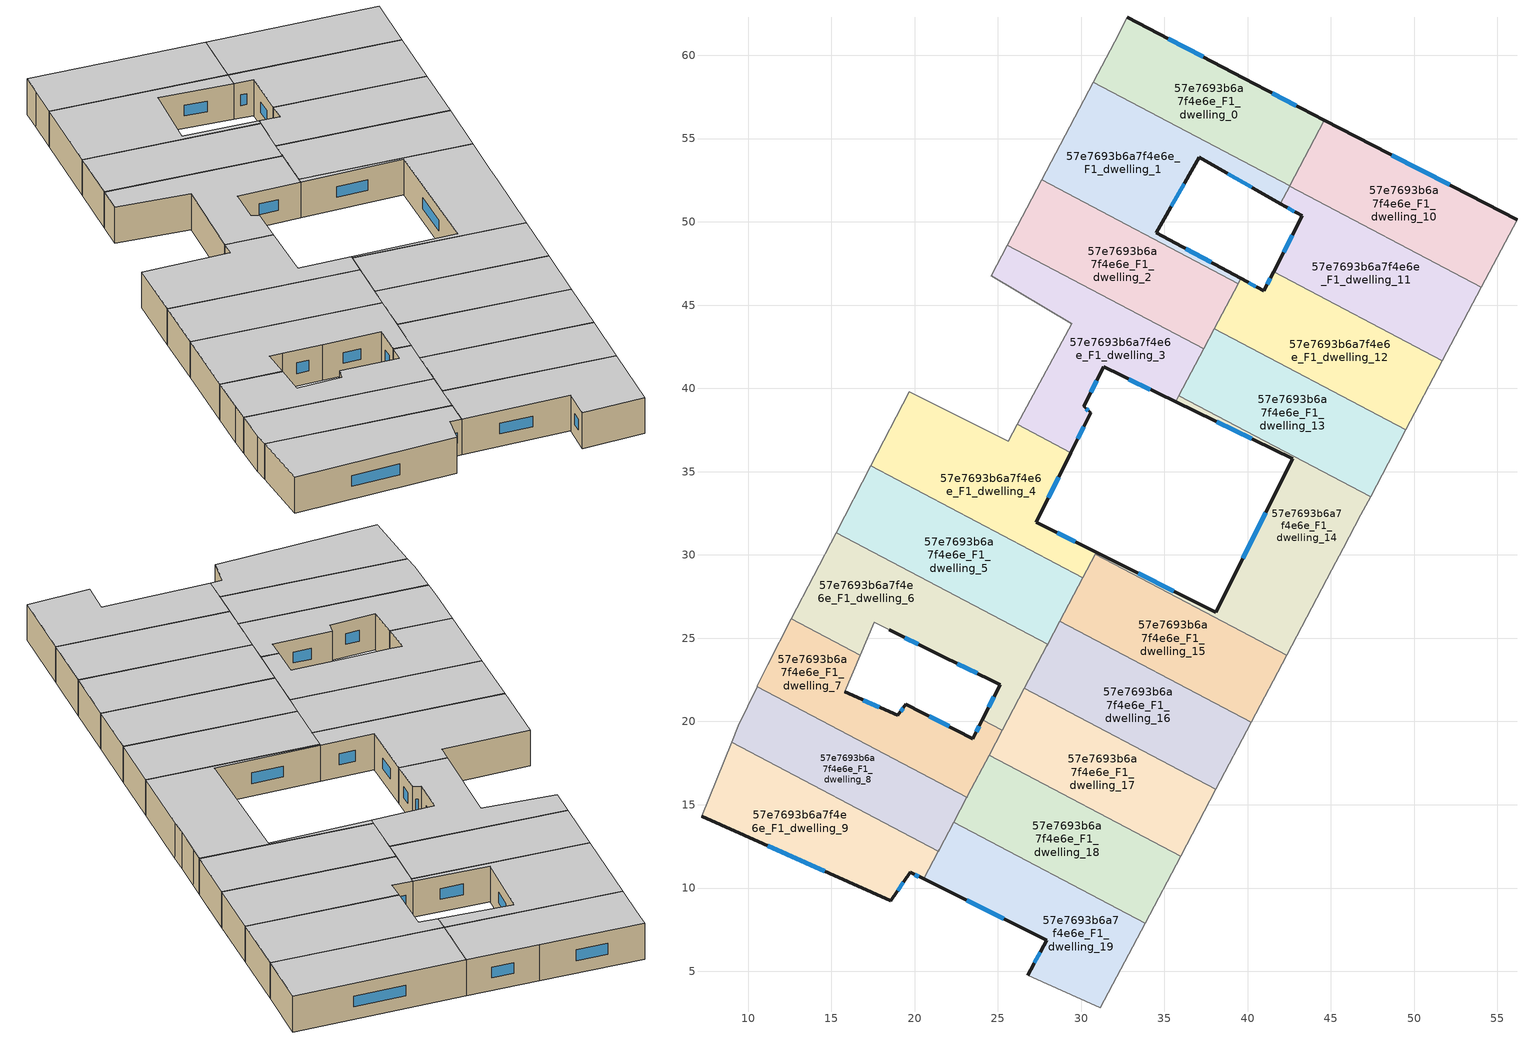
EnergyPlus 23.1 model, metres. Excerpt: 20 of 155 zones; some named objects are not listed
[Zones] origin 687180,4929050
57e7693b6a7f4e6e_F1_dwelling_0
 floor to 57e7693b6a7f4e6e_F0_dwelling_0 (EU_floor_Construction): 39.78,58.61 44.61,56.11 42.53,52.16 30.73,58.38 32.02,60.81 32.78,62.29 z3
 wall outside (EU_wall_Construction): 44.61,56.11 39.78,58.61 32.78,62.29 z3:6
 wall to 57e7693b6a7f4e6e_F1_dwelling_1 (EU_wall_Construction): 30.73,58.38 42.53,52.16 z3:6
 wall adiabatic (EU_wall_Construction): 32.78,62.29 32.02,60.81 30.73,58.38 z3:6
 wall to 57e7693b6a7f4e6e_F1_dwelling_10 (EU_wall_Construction): 42.53,52.16 44.61,56.11 z3:6
 window (EU_Window_Construction): 42.92,56.99 41.47,57.73 / 37.32,59.9 35.23,61 z4.05:4.95
 ceiling to 57e7693b6a7f4e6e_F2_dwelling_0 (EU_floor_Construction): 42.53,52.16 44.61,56.11 39.78,58.61 32.78,62.29 32.02,60.81 30.73,58.38 z6
57e7693b6a7f4e6e_F1_dwelling_1
 floor to 57e7693b6a7f4e6e_F0_dwelling_1 (EU_floor_Construction): 42.53,52.16 41.97,51.1 37.08,53.87 34.52,49.34 39.59,46.6 39.43,46.29 27.64,52.53 30.73,58.38 z3
 wall outside (EU_wall_Construction): 39.59,46.6 34.52,49.34 37.08,53.87 41.97,51.1 z3:6
 wall to 57e7693b6a7f4e6e_F1_dwelling_2 (EU_wall_Construction): 27.64,52.53 39.43,46.29 z3:6
 wall adiabatic (EU_wall_Construction): 30.73,58.38 27.64,52.53 z3:6
 wall to 57e7693b6a7f4e6e_F1_dwelling_12 (EU_wall_Construction): 39.43,46.29 39.59,46.6 z3:6
 wall to 57e7693b6a7f4e6e_F1_dwelling_11 (EU_wall_Construction): 41.97,51.1 42.52,52.14 z3:6
 wall to 57e7693b6a7f4e6e_F1_dwelling_10 (EU_wall_Construction): 42.52,52.14 42.53,52.16 z3:6
 window (EU_Window_Construction): 38.8,52.9 40.26,52.07 / 35.42,50.93 36.18,52.28 / 37.81,47.56 36.3,48.38 z4.05:4.95
 ceiling to 57e7693b6a7f4e6e_F2_dwelling_1 (EU_floor_Construction): 39.59,46.6 34.52,49.34 37.08,53.87 41.97,51.1 42.53,52.16 30.73,58.38 27.64,52.53 39.43,46.29 z6
57e7693b6a7f4e6e_F1_dwelling_10
 floor to 57e7693b6a7f4e6e_F0_dwelling_10 (EU_floor_Construction): 56.18,50.13 54.03,46.07 42.52,52.14 44.61,56.11 z3
 wall outside (EU_wall_Construction): 56.18,50.13 44.61,56.11 z3:6
 wall adiabatic (EU_wall_Construction): 54.03,46.07 56.18,50.13 z3:6
 wall to 57e7693b6a7f4e6e_F1_dwelling_11 (EU_wall_Construction): 42.52,52.14 54.03,46.07 z3:6
 window (EU_Window_Construction): 52.12,52.23 48.67,54.01 z4.05:4.95
 ceiling to 57e7693b6a7f4e6e_F2_dwelling_10 (EU_floor_Construction): 54.03,46.07 56.18,50.13 44.61,56.11 42.52,52.14 z6
57e7693b6a7f4e6e_F1_dwelling_11
 floor to 57e7693b6a7f4e6e_F0_dwelling_11 (EU_floor_Construction): 54.03,46.07 51.7,41.66 41.56,47.01 43.27,50.36 41.97,51.1 42.52,52.14 z3
 wall outside (EU_wall_Construction): 41.97,51.1 43.27,50.36 41.56,47.01 z3:6
 wall adiabatic (EU_wall_Construction): 51.7,41.66 54.03,46.07 z3:6
 wall to 57e7693b6a7f4e6e_F1_dwelling_12 (EU_wall_Construction): 41.56,47.01 51.7,41.66 z3:6
 window (EU_Window_Construction): 42.67,49.19 42.16,48.19 / 42.42,50.84 42.81,50.62 z4.05:4.95
 ceiling to 57e7693b6a7f4e6e_F2_dwelling_11 (EU_floor_Construction): 51.7,41.66 54.03,46.07 42.52,52.14 41.97,51.1 43.27,50.36 41.56,47.01 z6
57e7693b6a7f4e6e_F1_dwelling_12
 floor to 57e7693b6a7f4e6e_F0_dwelling_12 (EU_floor_Construction): 51.7,41.66 49.5,37.51 38,43.58 39.59,46.6 40.97,45.85 41.56,47.01 z3
 wall outside (EU_wall_Construction): 41.56,47.01 40.97,45.85 39.59,46.6 z3:6
 wall adiabatic (EU_wall_Construction): 49.5,37.51 51.7,41.66 z3:6
 wall to 57e7693b6a7f4e6e_F1_dwelling_13 (EU_wall_Construction): 38,43.58 49.5,37.51 z3:6
 wall to 57e7693b6a7f4e6e_F1_dwelling_2 (EU_wall_Construction): 39.43,46.29 38,43.58 z3:6
 window (EU_Window_Construction): 40.49,46.11 40.08,46.34 / 41.36,46.61 41.18,46.26 z4.05:4.95
 ceiling to 57e7693b6a7f4e6e_F2_dwelling_12 (EU_floor_Construction): 49.5,37.51 51.7,41.66 41.56,47.01 40.97,45.85 39.59,46.6 38,43.58 z6
57e7693b6a7f4e6e_F1_dwelling_13
 floor to 57e7693b6a7f4e6e_F0_dwelling_13 (EU_floor_Construction): 49.5,37.51 47.38,33.49 35.88,39.57 38,43.58 z3
 wall to 57e7693b6a7f4e6e_F1_dwelling_14 (EU_wall_Construction): 35.88,39.57 47.38,33.49 z3:6
 wall adiabatic (EU_wall_Construction): 47.38,33.49 49.5,37.51 z3:6
 wall to 57e7693b6a7f4e6e_F1_dwelling_3 (EU_wall_Construction): 37.36,42.38 35.88,39.57 z3:6
 wall to 57e7693b6a7f4e6e_F1_dwelling_2 (EU_wall_Construction): 38,43.58 37.36,42.38 z3:6
 ceiling to 57e7693b6a7f4e6e_F2_dwelling_13 (EU_floor_Construction): 47.38,33.49 49.5,37.51 38,43.58 35.88,39.57 z6
57e7693b6a7f4e6e_F1_dwelling_14
 floor to 57e7693b6a7f4e6e_F0_dwelling_14 (EU_floor_Construction): 42.69,35.77 35.68,39.19 35.88,39.57 47.38,33.49 46.81,32.4 45.76,30.4 45.06,29.11 42.34,23.97 30.85,30.04 30.91,30.17 38.07,26.57 z3
 wall outside (EU_wall_Construction): 35.68,39.19 42.69,35.77 38.07,26.57 30.91,30.17 z3:6
 wall adiabatic (EU_wall_Construction): 42.34,23.97 45.06,29.11 45.76,30.4 46.81,32.4 47.38,33.49 z3:6
 wall to 57e7693b6a7f4e6e_F1_dwelling_15 (EU_wall_Construction): 30.85,30.04 42.34,23.97 z3:6
 wall to 57e7693b6a7f4e6e_F1_dwelling_4 (EU_wall_Construction): 30.91,30.17 30.85,30.04 z3:6
 wall to 57e7693b6a7f4e6e_F1_dwelling_3 (EU_wall_Construction): 35.88,39.57 35.68,39.19 z3:6
 window (EU_Window_Construction): 41.08,32.55 39.69,29.8 / 38.14,37.99 40.24,36.97 / 35.56,27.83 33.42,28.91 z4.05:4.95
 ceiling to 57e7693b6a7f4e6e_F2_dwelling_14 (EU_floor_Construction): 42.34,23.97 45.06,29.11 45.76,30.4 46.81,32.4 47.38,33.49 35.88,39.57 35.68,39.19 42.69,35.77 38.07,26.57 30.91,30.17 30.85,30.04 z6
57e7693b6a7f4e6e_F1_dwelling_15
 floor to 57e7693b6a7f4e6e_F0_dwelling_15 (EU_floor_Construction): 42.34,23.97 40.22,19.95 28.72,26.02 30.85,30.04 z3
 wall to 57e7693b6a7f4e6e_F1_dwelling_16 (EU_wall_Construction): 28.72,26.02 40.22,19.95 z3:6
 wall adiabatic (EU_wall_Construction): 40.22,19.95 42.34,23.97 z3:6
 wall to 57e7693b6a7f4e6e_F1_dwelling_5 (EU_wall_Construction): 30.1,28.62 28.72,26.02 z3:6
 wall to 57e7693b6a7f4e6e_F1_dwelling_4 (EU_wall_Construction): 30.85,30.04 30.1,28.62 z3:6
 ceiling to 57e7693b6a7f4e6e_F2_dwelling_15 (EU_floor_Construction): 40.22,19.95 42.34,23.97 30.85,30.04 28.72,26.02 z6
57e7693b6a7f4e6e_F1_dwelling_16
 floor to 57e7693b6a7f4e6e_F0_dwelling_16 (EU_floor_Construction): 40.22,19.95 38.09,15.93 26.6,22 28.72,26.02 z3
 wall to 57e7693b6a7f4e6e_F1_dwelling_17 (EU_wall_Construction): 26.6,22 38.09,15.93 z3:6
 wall adiabatic (EU_wall_Construction): 38.09,15.93 40.22,19.95 z3:6
 wall to 57e7693b6a7f4e6e_F1_dwelling_6 (EU_wall_Construction): 27.99,24.63 27.94,24.55 26.6,22 z3:6
 wall to 57e7693b6a7f4e6e_F1_dwelling_5 (EU_wall_Construction): 28.72,26.02 27.99,24.63 z3:6
 ceiling to 57e7693b6a7f4e6e_F2_dwelling_16 (EU_floor_Construction): 38.09,15.93 40.22,19.95 28.72,26.02 26.6,22 z6
57e7693b6a7f4e6e_F1_dwelling_17
 floor to 57e7693b6a7f4e6e_F0_dwelling_17 (EU_floor_Construction): 38.09,15.93 35.97,11.91 24.48,17.98 26.6,22 z3
 wall to 57e7693b6a7f4e6e_F1_dwelling_18 (EU_wall_Construction): 24.48,17.98 35.97,11.91 z3:6
 wall adiabatic (EU_wall_Construction): 35.97,11.91 38.09,15.93 z3:6
 wall to 57e7693b6a7f4e6e_F1_dwelling_7 (EU_wall_Construction): 25.26,19.47 24.48,17.98 z3:6
 wall to 57e7693b6a7f4e6e_F1_dwelling_6 (EU_wall_Construction): 26.6,22 25.26,19.47 z3:6
 ceiling to 57e7693b6a7f4e6e_F2_dwelling_17 (EU_floor_Construction): 35.97,11.91 38.09,15.93 26.6,22 24.48,17.98 z6
57e7693b6a7f4e6e_F1_dwelling_18
 floor to 57e7693b6a7f4e6e_F0_dwelling_18 (EU_floor_Construction): 35.97,11.91 33.84,7.89 22.35,13.96 24.48,17.98 z3
 wall to 57e7693b6a7f4e6e_F1_dwelling_19 (EU_wall_Construction): 22.35,13.96 33.84,7.89 z3:6
 wall adiabatic (EU_wall_Construction): 33.84,7.89 35.97,11.91 z3:6
 wall to 57e7693b6a7f4e6e_F1_dwelling_8 (EU_wall_Construction): 23.14,15.44 22.35,13.96 z3:6
 wall to 57e7693b6a7f4e6e_F1_dwelling_7 (EU_wall_Construction): 24.48,17.98 23.21,15.57 23.16,15.49 23.14,15.44 z3:6
 ceiling to 57e7693b6a7f4e6e_F2_dwelling_18 (EU_floor_Construction): 33.84,7.89 35.97,11.91 24.48,17.98 22.35,13.96 z6
57e7693b6a7f4e6e_F1_dwelling_19
 floor to 57e7693b6a7f4e6e_F0_dwelling_19 (EU_floor_Construction): 33.84,7.89 31.16,2.8 26.79,4.76 27.94,6.87 20.55,10.54 22.35,13.96 z3
 wall outside (EU_wall_Construction): 20.55,10.54 27.94,6.87 26.79,4.76 z3:6
 wall adiabatic (EU_wall_Construction): 26.79,4.76 31.16,2.8 33.84,7.89 z3:6
 wall to 57e7693b6a7f4e6e_F1_dwelling_9 (EU_wall_Construction): 21.42,12.2 20.55,10.54 z3:6
 wall to 57e7693b6a7f4e6e_F1_dwelling_8 (EU_wall_Construction): 22.35,13.96 21.47,12.29 21.42,12.2 z3:6
 window (EU_Window_Construction): 27.54,6.13 27.19,5.5 / 23.14,9.26 25.35,8.16 z4.05:4.95
 ceiling to 57e7693b6a7f4e6e_F2_dwelling_19 (EU_floor_Construction): 31.16,2.8 33.84,7.89 22.35,13.96 20.55,10.54 27.94,6.87 26.79,4.76 z6
57e7693b6a7f4e6e_F1_dwelling_2
 floor to 57e7693b6a7f4e6e_F0_dwelling_2 (EU_floor_Construction): 39.43,46.29 37.36,42.38 25.57,48.61 27.64,52.53 z3
 wall to 57e7693b6a7f4e6e_F1_dwelling_3 (EU_wall_Construction): 25.57,48.61 37.36,42.38 z3:6
 wall adiabatic (EU_wall_Construction): 27.64,52.53 25.57,48.61 z3:6
 ceiling to 57e7693b6a7f4e6e_F2_dwelling_2 (EU_floor_Construction): 37.36,42.38 39.43,46.29 27.64,52.53 25.57,48.61 z6
57e7693b6a7f4e6e_F1_dwelling_3
 floor to 57e7693b6a7f4e6e_F0_dwelling_3 (EU_floor_Construction): 37.36,42.38 35.68,39.19 31.35,41.3 30.15,38.93 30.57,38.52 29.38,36.14 26.16,37.84 29.44,43.89 24.6,46.77 25.57,48.61 z3
 wall outside (EU_wall_Construction): 29.38,36.14 30.57,38.52 30.15,38.93 31.35,41.3 35.68,39.19 z3:6
 wall to 57e7693b6a7f4e6e_F1_dwelling_4 (EU_wall_Construction): 26.16,37.84 29.38,36.14 z3:6
 wall adiabatic (EU_wall_Construction): 25.57,48.61 24.6,46.77 29.44,43.89 26.16,37.84 z3:6
 window (EU_Window_Construction): 32.87,40.56 34.16,39.93 / 30.57,39.76 30.93,40.47 / 30.42,38.67 30.3,38.79 / 29.8,36.97 30.16,37.69 z4.05:4.95
 ceiling to 57e7693b6a7f4e6e_F2_dwelling_3 (EU_floor_Construction): 35.68,39.19 37.36,42.38 25.57,48.61 24.6,46.77 29.44,43.89 26.16,37.84 29.38,36.14 30.57,38.52 30.15,38.93 31.35,41.3 z6
57e7693b6a7f4e6e_F1_dwelling_4
 floor to 57e7693b6a7f4e6e_F0_dwelling_4 (EU_floor_Construction): 29.38,36.14 27.31,31.97 30.91,30.17 30.1,28.62 17.36,35.35 19.67,39.8 25.61,36.82 26.16,37.84 z3
 wall outside (EU_wall_Construction): 30.91,30.17 27.31,31.97 29.38,36.14 z3:6
 wall adiabatic (EU_wall_Construction): 26.16,37.84 25.61,36.82 19.67,39.8 17.36,35.35 z3:6
 wall to 57e7693b6a7f4e6e_F1_dwelling_5 (EU_wall_Construction): 17.36,35.35 30.1,28.62 z3:6
 window (EU_Window_Construction): 28.03,33.43 28.66,34.68 / 29.65,30.8 28.57,31.34 z4.05:4.95
 ceiling to 57e7693b6a7f4e6e_F2_dwelling_4 (EU_floor_Construction): 30.1,28.62 30.91,30.17 27.31,31.97 29.38,36.14 26.16,37.84 25.61,36.82 19.67,39.8 17.36,35.35 z6
57e7693b6a7f4e6e_F1_dwelling_5
 floor to 57e7693b6a7f4e6e_F0_dwelling_5 (EU_floor_Construction): 30.1,28.62 27.99,24.63 15.29,31.34 17.36,35.35 z3
 wall to 57e7693b6a7f4e6e_F1_dwelling_6 (EU_wall_Construction): 15.29,31.34 27.99,24.63 z3:6
 wall adiabatic (EU_wall_Construction): 17.36,35.35 15.29,31.34 z3:6
 ceiling to 57e7693b6a7f4e6e_F2_dwelling_5 (EU_floor_Construction): 27.99,24.63 30.1,28.62 17.36,35.35 15.29,31.34 z6
57e7693b6a7f4e6e_F1_dwelling_6
 floor to 57e7693b6a7f4e6e_F0_dwelling_6 (EU_floor_Construction): 27.99,24.63 27.94,24.55 25.26,19.47 24.07,20.1 25.15,22.21 21.18,24.16 18.46,25.5 17.58,25.96 16.74,23.97 12.6,26.16 15.29,31.34 z3
 wall outside (EU_wall_Construction): 18.46,25.5 21.18,24.16 25.15,22.21 24.07,20.1 z3:6
 wall adiabatic (EU_wall_Construction): 16.74,23.97 17.58,25.96 18.46,25.5 / 15.29,31.34 12.6,26.16 z3:6
 wall to 57e7693b6a7f4e6e_F1_dwelling_7 (EU_wall_Construction): 12.6,26.16 16.74,23.97 / 24.07,20.1 25.26,19.47 z3:6
 window (EU_Window_Construction): 19.42,25.03 20.22,24.63 / 24.77,21.47 24.45,20.84 / 22.57,23.48 23.75,22.9 z4.05:4.95
 ceiling to 57e7693b6a7f4e6e_F2_dwelling_6 (EU_floor_Construction): 25.26,19.47 27.94,24.55 27.99,24.63 15.29,31.34 12.6,26.16 16.74,23.97 17.58,25.96 18.46,25.5 21.18,24.16 25.15,22.21 24.07,20.1 z6
57e7693b6a7f4e6e_F1_dwelling_7
 floor to 57e7693b6a7f4e6e_F0_dwelling_7 (EU_floor_Construction): 24.07,20.1 25.26,19.47 23.21,15.57 23.16,15.49 23.14,15.44 10.55,22.09 10.57,22.14 11.18,23.4 12.6,26.16 16.74,23.97 15.81,21.78 18.99,20.36 19.48,21.04 23.51,18.97 z3
 wall outside (EU_wall_Construction): 24.07,20.1 23.51,18.97 19.48,21.04 18.99,20.36 15.81,21.78 z3:6
 wall adiabatic (EU_wall_Construction): 12.6,26.16 11.18,23.4 10.57,22.14 10.55,22.09 / 15.81,21.78 16.74,23.97 z3:6
 wall to 57e7693b6a7f4e6e_F1_dwelling_8 (EU_wall_Construction): 10.55,22.09 23.14,15.44 z3:6
 window (EU_Window_Construction): 17.88,20.86 16.92,21.29 / 19.31,20.81 19.17,20.6 / 22.1,19.7 20.89,20.32 / 23.87,19.7 23.7,19.37 z4.05:4.95
 ceiling to 57e7693b6a7f4e6e_F2_dwelling_7 (EU_floor_Construction): 23.21,15.57 25.26,19.47 24.07,20.1 23.51,18.97 19.48,21.04 18.99,20.36 15.81,21.78 16.74,23.97 12.6,26.16 11.18,23.4 10.57,22.14 10.55,22.09 23.14,15.44 23.16,15.49 z6
57e7693b6a7f4e6e_F1_dwelling_8
 floor to 57e7693b6a7f4e6e_F0_dwelling_8 (EU_floor_Construction): 23.14,15.44 21.47,12.29 21.42,12.2 9.02,18.75 9.42,19.73 10.55,22.09 z3
 wall adiabatic (EU_wall_Construction): 10.55,22.09 9.42,19.73 9.02,18.75 z3:6
 wall to 57e7693b6a7f4e6e_F1_dwelling_9 (EU_wall_Construction): 9.02,18.75 21.42,12.2 z3:6
 ceiling to 57e7693b6a7f4e6e_F2_dwelling_8 (EU_floor_Construction): 21.47,12.29 23.14,15.44 10.55,22.09 9.42,19.73 9.02,18.75 21.42,12.2 z6
57e7693b6a7f4e6e_F1_dwelling_9
 floor to 57e7693b6a7f4e6e_F0_dwelling_9 (EU_floor_Construction): 21.42,12.2 20.55,10.54 19.73,10.94 18.58,9.23 7.21,14.3 9.02,18.75 z3
 wall outside (EU_wall_Construction): 7.21,14.3 18.58,9.23 19.73,10.94 20.55,10.54 z3:6
 wall adiabatic (EU_wall_Construction): 9.02,18.75 7.21,14.3 z3:6
 window (EU_Window_Construction): 20.02,10.8 20.26,10.68 / 18.99,9.83 19.33,10.34 / 11.2,12.53 14.6,11.01 z4.05:4.95
 ceiling to 57e7693b6a7f4e6e_F2_dwelling_9 (EU_floor_Construction): 20.55,10.54 21.42,12.2 9.02,18.75 7.21,14.3 18.58,9.23 19.73,10.94 z6
[Building]
EU S2 Campaign: North Axis=0; Terrain=City; Solar Distribution=FullExterior
[Site:Location]
Bologna: Latitude=44.5; Longitude=11.25; Time Zone=1; Elevation=37
[SizingPeriod:WeatherFileDays]
AnnualSizingPeriod: Begin Month=1; Begin Day of Month=1; End Month=12; End Day of Month=31; Day of Week for Start Day=Monday; Use Weather File Daylight Saving Period=No; Use Weather File Rain and Snow Indicators=No
[MATERIAL]
EU_InternalMass_Material: Roughness=MediumRough; Thickness=0.1; Conductivity=1; Density=1800; Specific Heat=900; Thermal Absorptance=0.9; Solar Absorptance=0.7; Visible Absorptance=0.7
[MATERIAL:NOMASS] Roughness=MediumRough; Thermal Absorptance=0.9; Solar Absorptance=0.7; Visible Absorptance=0.7
Name | Thermal Resistance
EU_wall_NoMass | 0.890213
EU_floor_NoMass | 0.79516
[WINDOWMATERIAL:SIMPLEGLAZINGSYSTEM]
EU_Window_SimpleGlazing: UFactor=4.49146; Solar Heat Gain Coefficient=0.85; Visible Transmittance=0.85
[CONSTRUCTION]
EU_wall_Construction: EU_wall_NoMass
EU_floor_Construction: EU_floor_NoMass
EU_Window_Construction: EU_Window_SimpleGlazing
EU_InternalMass_Construction: EU_InternalMass_Material
[ZONE] Type=1; Multiplier=1; Ceiling Height=autocalculate; Floor Area=autocalculate; Part of Total Floor Area=Yes
Name | Volume
57e7693b6a7f4e6e_F1_dwelling_0 | 177.289
57e7693b6a7f4e6e_F1_dwelling_1; 57e7693b6a7f4e6e_F1_dwelling_11 | 177.268
57e7693b6a7f4e6e_F1_dwelling_10 | 177.264
57e7693b6a7f4e6e_F1_dwelling_12 | 177.302
57e7693b6a7f4e6e_F1_dwelling_13 | 177.283
57e7693b6a7f4e6e_F1_dwelling_14 | 177.262
57e7693b6a7f4e6e_F1_dwelling_15 | 177.259
57e7693b6a7f4e6e_F1_dwelling_16 | 177.295
57e7693b6a7f4e6e_F1_dwelling_17; 57e7693b6a7f4e6e_F1_dwelling_2 | 177.285
57e7693b6a7f4e6e_F1_dwelling_18 | 177.251
57e7693b6a7f4e6e_F1_dwelling_19 | 177.301
57e7693b6a7f4e6e_F1_dwelling_3 | 177.274
57e7693b6a7f4e6e_F1_dwelling_4 | 192.379
57e7693b6a7f4e6e_F1_dwelling_5 | 194.504
57e7693b6a7f4e6e_F1_dwelling_6 | 194.774
57e7693b6a7f4e6e_F1_dwelling_7 | 153.117
57e7693b6a7f4e6e_F1_dwelling_8 | 155.856
57e7693b6a7f4e6e_F1_dwelling_9 | 173.054
[INTERNALMASS] Construction=EU_InternalMass_Construction
Name | Zone or ZoneList | Surface Area
57e7693b6a7f4e6e_F1_dwelling_0_EU_InternalMass | 57e7693b6a7f4e6e_F1_dwelling_0 | 59.096
57e7693b6a7f4e6e_F1_dwelling_1_EU_InternalMass | 57e7693b6a7f4e6e_F1_dwelling_1 | 59.0892
57e7693b6a7f4e6e_F1_dwelling_2_EU_InternalMass | 57e7693b6a7f4e6e_F1_dwelling_2 | 59.095
57e7693b6a7f4e6e_F1_dwelling_3_EU_InternalMass | 57e7693b6a7f4e6e_F1_dwelling_3 | 59.0912
57e7693b6a7f4e6e_F1_dwelling_4_EU_InternalMass | 57e7693b6a7f4e6e_F1_dwelling_4 | 64.1344
57e7693b6a7f4e6e_F1_dwelling_5_EU_InternalMass | 57e7693b6a7f4e6e_F1_dwelling_5 | 64.825
57e7693b6a7f4e6e_F1_dwelling_6_EU_InternalMass | 57e7693b6a7f4e6e_F1_dwelling_6 | 64.9234
57e7693b6a7f4e6e_F1_dwelling_7_EU_InternalMass | 57e7693b6a7f4e6e_F1_dwelling_7 | 51.0439
57e7693b6a7f4e6e_F1_dwelling_8_EU_InternalMass | 57e7693b6a7f4e6e_F1_dwelling_8 | 51.9477
57e7693b6a7f4e6e_F1_dwelling_9_EU_InternalMass | 57e7693b6a7f4e6e_F1_dwelling_9 | 57.6834
57e7693b6a7f4e6e_F1_dwelling_10_EU_InternalMass | 57e7693b6a7f4e6e_F1_dwelling_10 | 59.0883
57e7693b6a7f4e6e_F1_dwelling_11_EU_InternalMass | 57e7693b6a7f4e6e_F1_dwelling_11 | 59.0893
57e7693b6a7f4e6e_F1_dwelling_12_EU_InternalMass | 57e7693b6a7f4e6e_F1_dwelling_12 | 59.1007
57e7693b6a7f4e6e_F1_dwelling_13_EU_InternalMass | 57e7693b6a7f4e6e_F1_dwelling_13 | 59.094
57e7693b6a7f4e6e_F1_dwelling_14_EU_InternalMass | 57e7693b6a7f4e6e_F1_dwelling_14 | 59.0921
57e7693b6a7f4e6e_F1_dwelling_15_EU_InternalMass | 57e7693b6a7f4e6e_F1_dwelling_15 | 59.0862
57e7693b6a7f4e6e_F1_dwelling_16_EU_InternalMass | 57e7693b6a7f4e6e_F1_dwelling_16 | 59.099
57e7693b6a7f4e6e_F1_dwelling_17_EU_InternalMass | 57e7693b6a7f4e6e_F1_dwelling_17 | 59.0949
57e7693b6a7f4e6e_F1_dwelling_18_EU_InternalMass | 57e7693b6a7f4e6e_F1_dwelling_18 | 59.0837
57e7693b6a7f4e6e_F1_dwelling_19_EU_InternalMass | 57e7693b6a7f4e6e_F1_dwelling_19 | 59.1002
[OTHEREQUIPMENT] Fuel Type=Electricity; Design Level Calculation Method=Watts/Area; Power per Zone Floor Area=1; Fraction Latent=0; Fraction Radiant=0; Fraction Lost=0; Carbon Dioxide Generation Rate=0; EndUse Subcategory=EU_Step8_InternalGains
Name | Zone or ZoneList or Space or SpaceList | Schedule
EU_Step8_InternalGain_57e7693b6a7f4e6e_F1_dwelling_0_f000 | 57e7693b6a7f4e6e_F1_dwelling_0 | EU_Step8_GainSchedule_57e7693b6a7f4e6e_F1_dwelling_0_f000
EU_Step8_InternalGain_57e7693b6a7f4e6e_F1_dwelling_1_f000 | 57e7693b6a7f4e6e_F1_dwelling_1 | EU_Step8_GainSchedule_57e7693b6a7f4e6e_F1_dwelling_1_f000
EU_Step8_InternalGain_57e7693b6a7f4e6e_F1_dwelling_2_f000 | 57e7693b6a7f4e6e_F1_dwelling_2 | EU_Step8_GainSchedule_57e7693b6a7f4e6e_F1_dwelling_2_f000
EU_Step8_InternalGain_57e7693b6a7f4e6e_F1_dwelling_3_f000 | 57e7693b6a7f4e6e_F1_dwelling_3 | EU_Step8_GainSchedule_57e7693b6a7f4e6e_F1_dwelling_3_f000
EU_Step8_InternalGain_57e7693b6a7f4e6e_F1_dwelling_4_f000 | 57e7693b6a7f4e6e_F1_dwelling_4 | EU_Step8_GainSchedule_57e7693b6a7f4e6e_F1_dwelling_4_f000
EU_Step8_InternalGain_57e7693b6a7f4e6e_F1_dwelling_5_f000 | 57e7693b6a7f4e6e_F1_dwelling_5 | EU_Step8_GainSchedule_57e7693b6a7f4e6e_F1_dwelling_5_f000
EU_Step8_InternalGain_57e7693b6a7f4e6e_F1_dwelling_6_f000 | 57e7693b6a7f4e6e_F1_dwelling_6 | EU_Step8_GainSchedule_57e7693b6a7f4e6e_F1_dwelling_6_f000
EU_Step8_InternalGain_57e7693b6a7f4e6e_F1_dwelling_7_f000 | 57e7693b6a7f4e6e_F1_dwelling_7 | EU_Step8_GainSchedule_57e7693b6a7f4e6e_F1_dwelling_7_f000
EU_Step8_InternalGain_57e7693b6a7f4e6e_F1_dwelling_8_f000 | 57e7693b6a7f4e6e_F1_dwelling_8 | EU_Step8_GainSchedule_57e7693b6a7f4e6e_F1_dwelling_8_f000
EU_Step8_InternalGain_57e7693b6a7f4e6e_F1_dwelling_9_f000 | 57e7693b6a7f4e6e_F1_dwelling_9 | EU_Step8_GainSchedule_57e7693b6a7f4e6e_F1_dwelling_9_f000
EU_Step8_InternalGain_57e7693b6a7f4e6e_F1_dwelling_10_f000 | 57e7693b6a7f4e6e_F1_dwelling_10 | EU_Step8_GainSchedule_57e7693b6a7f4e6e_F1_dwelling_10_f000
EU_Step8_InternalGain_57e7693b6a7f4e6e_F1_dwelling_11_f000 | 57e7693b6a7f4e6e_F1_dwelling_11 | EU_Step8_GainSchedule_57e7693b6a7f4e6e_F1_dwelling_11_f000
EU_Step8_InternalGain_57e7693b6a7f4e6e_F1_dwelling_12_f000 | 57e7693b6a7f4e6e_F1_dwelling_12 | EU_Step8_GainSchedule_57e7693b6a7f4e6e_F1_dwelling_12_f000
EU_Step8_InternalGain_57e7693b6a7f4e6e_F1_dwelling_13_f000 | 57e7693b6a7f4e6e_F1_dwelling_13 | EU_Step8_GainSchedule_57e7693b6a7f4e6e_F1_dwelling_13_f000
EU_Step8_InternalGain_57e7693b6a7f4e6e_F1_dwelling_14_f000 | 57e7693b6a7f4e6e_F1_dwelling_14 | EU_Step8_GainSchedule_57e7693b6a7f4e6e_F1_dwelling_14_f000
EU_Step8_InternalGain_57e7693b6a7f4e6e_F1_dwelling_15_f000 | 57e7693b6a7f4e6e_F1_dwelling_15 | EU_Step8_GainSchedule_57e7693b6a7f4e6e_F1_dwelling_15_f000
EU_Step8_InternalGain_57e7693b6a7f4e6e_F1_dwelling_16_f000 | 57e7693b6a7f4e6e_F1_dwelling_16 | EU_Step8_GainSchedule_57e7693b6a7f4e6e_F1_dwelling_16_f000
EU_Step8_InternalGain_57e7693b6a7f4e6e_F1_dwelling_17_f000 | 57e7693b6a7f4e6e_F1_dwelling_17 | EU_Step8_GainSchedule_57e7693b6a7f4e6e_F1_dwelling_17_f000
EU_Step8_InternalGain_57e7693b6a7f4e6e_F1_dwelling_18_f000 | 57e7693b6a7f4e6e_F1_dwelling_18 | EU_Step8_GainSchedule_57e7693b6a7f4e6e_F1_dwelling_18_f000
EU_Step8_InternalGain_57e7693b6a7f4e6e_F1_dwelling_19_f000 | 57e7693b6a7f4e6e_F1_dwelling_19 | EU_Step8_GainSchedule_57e7693b6a7f4e6e_F1_dwelling_19_f000
[ZONEVENTILATION:DESIGNFLOWRATE] Schedule=EU_AlwaysOn; Design Flow Rate Calculation Method=AirChanges/Hour; Air Changes per Hour=0.718634; Ventilation Type=Natural; Fan Pressure Rise=0; Fan Total Efficiency=1; Constant Term Coefficient=1; Temperature Term Coefficient=0; Velocity Term Coefficient=0; Velocity Squared Term Coefficient=0; Minimum Indoor Temperature=-100; Maximum Indoor Temperature=100; Delta Temperature=-100; Minimum Outdoor Temperature=-100; Maximum Outdoor Temperature=100; Maximum Wind Speed=40
Name | Zone or ZoneList or Space or SpaceList
EU_ConstantAir_57e7693b6a7f4e6e_F1_dwelling_0 | 57e7693b6a7f4e6e_F1_dwelling_0
EU_ConstantAir_57e7693b6a7f4e6e_F1_dwelling_1 | 57e7693b6a7f4e6e_F1_dwelling_1
EU_ConstantAir_57e7693b6a7f4e6e_F1_dwelling_2 | 57e7693b6a7f4e6e_F1_dwelling_2
EU_ConstantAir_57e7693b6a7f4e6e_F1_dwelling_3 | 57e7693b6a7f4e6e_F1_dwelling_3
EU_ConstantAir_57e7693b6a7f4e6e_F1_dwelling_4 | 57e7693b6a7f4e6e_F1_dwelling_4
EU_ConstantAir_57e7693b6a7f4e6e_F1_dwelling_5 | 57e7693b6a7f4e6e_F1_dwelling_5
EU_ConstantAir_57e7693b6a7f4e6e_F1_dwelling_6 | 57e7693b6a7f4e6e_F1_dwelling_6
EU_ConstantAir_57e7693b6a7f4e6e_F1_dwelling_7 | 57e7693b6a7f4e6e_F1_dwelling_7
EU_ConstantAir_57e7693b6a7f4e6e_F1_dwelling_8 | 57e7693b6a7f4e6e_F1_dwelling_8
EU_ConstantAir_57e7693b6a7f4e6e_F1_dwelling_9 | 57e7693b6a7f4e6e_F1_dwelling_9
EU_ConstantAir_57e7693b6a7f4e6e_F1_dwelling_10 | 57e7693b6a7f4e6e_F1_dwelling_10
EU_ConstantAir_57e7693b6a7f4e6e_F1_dwelling_11 | 57e7693b6a7f4e6e_F1_dwelling_11
EU_ConstantAir_57e7693b6a7f4e6e_F1_dwelling_12 | 57e7693b6a7f4e6e_F1_dwelling_12
EU_ConstantAir_57e7693b6a7f4e6e_F1_dwelling_13 | 57e7693b6a7f4e6e_F1_dwelling_13
EU_ConstantAir_57e7693b6a7f4e6e_F1_dwelling_14 | 57e7693b6a7f4e6e_F1_dwelling_14
EU_ConstantAir_57e7693b6a7f4e6e_F1_dwelling_15 | 57e7693b6a7f4e6e_F1_dwelling_15
EU_ConstantAir_57e7693b6a7f4e6e_F1_dwelling_16 | 57e7693b6a7f4e6e_F1_dwelling_16
EU_ConstantAir_57e7693b6a7f4e6e_F1_dwelling_17 | 57e7693b6a7f4e6e_F1_dwelling_17
EU_ConstantAir_57e7693b6a7f4e6e_F1_dwelling_18 | 57e7693b6a7f4e6e_F1_dwelling_18
EU_ConstantAir_57e7693b6a7f4e6e_F1_dwelling_19 | 57e7693b6a7f4e6e_F1_dwelling_19
[HVACTEMPLATE:ZONE:IDEALLOADSAIRSYSTEM] System Availability Schedule=EU_AlwaysOn; Maximum Heating Supply Air Temperature=50; Minimum Cooling Supply Air Temperature=13; Maximum Heating Supply Air Humidity Ratio=0.0156; Minimum Cooling Supply Air Humidity Ratio=0.0077; Heating Limit=NoLimit; Cooling Limit=NoLimit; Heating Availability Schedule=EU_AlwaysOn; Cooling Availability Schedule=EU_CoolingOff; Dehumidification Control Type=ConstantSensibleHeatRatio; Cooling Sensible Heat Ratio=0.7; Dehumidification Setpoint=60; Humidification Control Type=None; Humidification Setpoint=30; Outdoor Air Method=None; Outdoor Air Flow Rate per Person=0.00944; Outdoor Air Flow Rate per Zone Floor Area=0; Outdoor Air Flow Rate per Zone=0; Demand Controlled Ventilation Type=None; Outdoor Air Economizer Type=NoEconomizer; Heat Recovery Type=None; Sensible Heat Recovery Effectiveness=0.7; Latent Heat Recovery Effectiveness=0.65
Name | Template Thermostat
57e7693b6a7f4e6e_F1_dwelling_0 | EU_HeatOnly_57e7693b6a7f4e6e_F1_dwelling_0
57e7693b6a7f4e6e_F1_dwelling_1 | EU_HeatOnly_57e7693b6a7f4e6e_F1_dwelling_1
57e7693b6a7f4e6e_F1_dwelling_2 | EU_HeatOnly_57e7693b6a7f4e6e_F1_dwelling_2
57e7693b6a7f4e6e_F1_dwelling_3 | EU_HeatOnly_57e7693b6a7f4e6e_F1_dwelling_3
57e7693b6a7f4e6e_F1_dwelling_4 | EU_HeatOnly_57e7693b6a7f4e6e_F1_dwelling_4
57e7693b6a7f4e6e_F1_dwelling_5 | EU_HeatOnly_57e7693b6a7f4e6e_F1_dwelling_5
57e7693b6a7f4e6e_F1_dwelling_6 | EU_HeatOnly_57e7693b6a7f4e6e_F1_dwelling_6
57e7693b6a7f4e6e_F1_dwelling_7 | EU_HeatOnly_57e7693b6a7f4e6e_F1_dwelling_7
57e7693b6a7f4e6e_F1_dwelling_8 | EU_HeatOnly_57e7693b6a7f4e6e_F1_dwelling_8
57e7693b6a7f4e6e_F1_dwelling_9 | EU_HeatOnly_57e7693b6a7f4e6e_F1_dwelling_9
57e7693b6a7f4e6e_F1_dwelling_10 | EU_HeatOnly_57e7693b6a7f4e6e_F1_dwelling_10
57e7693b6a7f4e6e_F1_dwelling_11 | EU_HeatOnly_57e7693b6a7f4e6e_F1_dwelling_11
57e7693b6a7f4e6e_F1_dwelling_12 | EU_HeatOnly_57e7693b6a7f4e6e_F1_dwelling_12
57e7693b6a7f4e6e_F1_dwelling_13 | EU_HeatOnly_57e7693b6a7f4e6e_F1_dwelling_13
57e7693b6a7f4e6e_F1_dwelling_14 | EU_HeatOnly_57e7693b6a7f4e6e_F1_dwelling_14
57e7693b6a7f4e6e_F1_dwelling_15 | EU_HeatOnly_57e7693b6a7f4e6e_F1_dwelling_15
57e7693b6a7f4e6e_F1_dwelling_16 | EU_HeatOnly_57e7693b6a7f4e6e_F1_dwelling_16
57e7693b6a7f4e6e_F1_dwelling_17 | EU_HeatOnly_57e7693b6a7f4e6e_F1_dwelling_17
57e7693b6a7f4e6e_F1_dwelling_18 | EU_HeatOnly_57e7693b6a7f4e6e_F1_dwelling_18
57e7693b6a7f4e6e_F1_dwelling_19 | EU_HeatOnly_57e7693b6a7f4e6e_F1_dwelling_19
[SIZING:ZONE] Zone Cooling Design Supply Air Temperature Input Method=SupplyAirTemperature; Zone Cooling Design Supply Air Temperature=13; Zone Heating Design Supply Air Temperature Input Method=SupplyAirTemperature; Zone Heating Design Supply Air Temperature=50; Zone Cooling Design Supply Air Humidity Ratio=0.008; Zone Heating Design Supply Air Humidity Ratio=0.008; Cooling Design Air Flow Method=DesignDay; Cooling Design Air Flow Rate=0; Cooling Minimum Air Flow per Zone Floor Area=0.000762; Cooling Minimum Air Flow=0; Cooling Minimum Air Flow Fraction=0.2; Heating Design Air Flow Method=DesignDay; Heating Design Air Flow Rate=0; Heating Maximum Air Flow per Zone Floor Area=0.002032; Heating Maximum Air Flow=0.141576; Heating Maximum Air Flow Fraction=0.3; Account for Dedicated Outdoor Air System=No; Dedicated Outdoor Air System Control Strategy=NeutralSupplyAir; Dedicated Outdoor Air Low Setpoint Temperature for Design=autosize; Dedicated Outdoor Air High Setpoint Temperature for Design=autosize; Zone Load Sizing Method=Sensible Load Only No Latent Load; Zone Latent Cooling Design Supply Air Humidity Ratio Input Method=HumidityRatioDifference; Zone Cooling Design Supply Air Humidity Ratio Difference=0.005; Zone Latent Heating Design Supply Air Humidity Ratio Input Method=HumidityRatioDifference; Zone Humidification Design Supply Air Humidity Ratio Difference=0.005
57e7693b6a7f4e6e_F1_dwelling_0; 57e7693b6a7f4e6e_F1_dwelling_1; 57e7693b6a7f4e6e_F1_dwelling_2; 57e7693b6a7f4e6e_F1_dwelling_3; 57e7693b6a7f4e6e_F1_dwelling_4; 57e7693b6a7f4e6e_F1_dwelling_5; 57e7693b6a7f4e6e_F1_dwelling_6; 57e7693b6a7f4e6e_F1_dwelling_7; 57e7693b6a7f4e6e_F1_dwelling_8; 57e7693b6a7f4e6e_F1_dwelling_9; 57e7693b6a7f4e6e_F1_dwelling_10; 57e7693b6a7f4e6e_F1_dwelling_11; 57e7693b6a7f4e6e_F1_dwelling_12; 57e7693b6a7f4e6e_F1_dwelling_13; 57e7693b6a7f4e6e_F1_dwelling_14; 57e7693b6a7f4e6e_F1_dwelling_15; 57e7693b6a7f4e6e_F1_dwelling_16; 57e7693b6a7f4e6e_F1_dwelling_17; 57e7693b6a7f4e6e_F1_dwelling_18; 57e7693b6a7f4e6e_F1_dwelling_19
[SCHEDULE:CONSTANT]
Name | Hourly Value
EU_AlwaysOn | 1
EU_CoolingOff | 0
[SCHEDULE:FILE] Column Number=1; Rows to Skip at Top=0; Number of Hours of Data=8760; Column Separator=Comma; Interpolate to Timestep=No; Minutes per Item=60; Adjust Schedule for Daylight Savings=Yes
Name | File
EU_Step8_GainSchedule_57e7693b6a7f4e6e_F1_dwelling_0_f000 | ../../schedules/57e7693b6a7f4e6e/57e7693b6a7f4e6e_F1_dwelling_0_f000_gain.csv
EU_Step8_GainSchedule_57e7693b6a7f4e6e_F1_dwelling_1_f000 | ../../schedules/57e7693b6a7f4e6e/57e7693b6a7f4e6e_F1_dwelling_1_f000_gain.csv
EU_Step8_GainSchedule_57e7693b6a7f4e6e_F1_dwelling_2_f000 | ../../schedules/57e7693b6a7f4e6e/57e7693b6a7f4e6e_F1_dwelling_2_f000_gain.csv
EU_Step8_GainSchedule_57e7693b6a7f4e6e_F1_dwelling_3_f000 | ../../schedules/57e7693b6a7f4e6e/57e7693b6a7f4e6e_F1_dwelling_3_f000_gain.csv
EU_Step8_GainSchedule_57e7693b6a7f4e6e_F1_dwelling_4_f000 | ../../schedules/57e7693b6a7f4e6e/57e7693b6a7f4e6e_F1_dwelling_4_f000_gain.csv
EU_Step8_GainSchedule_57e7693b6a7f4e6e_F1_dwelling_5_f000 | ../../schedules/57e7693b6a7f4e6e/57e7693b6a7f4e6e_F1_dwelling_5_f000_gain.csv
EU_Step8_GainSchedule_57e7693b6a7f4e6e_F1_dwelling_6_f000 | ../../schedules/57e7693b6a7f4e6e/57e7693b6a7f4e6e_F1_dwelling_6_f000_gain.csv
EU_Step8_GainSchedule_57e7693b6a7f4e6e_F1_dwelling_7_f000 | ../../schedules/57e7693b6a7f4e6e/57e7693b6a7f4e6e_F1_dwelling_7_f000_gain.csv
EU_Step8_GainSchedule_57e7693b6a7f4e6e_F1_dwelling_8_f000 | ../../schedules/57e7693b6a7f4e6e/57e7693b6a7f4e6e_F1_dwelling_8_f000_gain.csv
EU_Step8_GainSchedule_57e7693b6a7f4e6e_F1_dwelling_9_f000 | ../../schedules/57e7693b6a7f4e6e/57e7693b6a7f4e6e_F1_dwelling_9_f000_gain.csv
EU_Step8_GainSchedule_57e7693b6a7f4e6e_F1_dwelling_10_f000 | ../../schedules/57e7693b6a7f4e6e/57e7693b6a7f4e6e_F1_dwelling_10_f000_gain.csv
EU_Step8_GainSchedule_57e7693b6a7f4e6e_F1_dwelling_11_f000 | ../../schedules/57e7693b6a7f4e6e/57e7693b6a7f4e6e_F1_dwelling_11_f000_gain.csv
EU_Step8_GainSchedule_57e7693b6a7f4e6e_F1_dwelling_12_f000 | ../../schedules/57e7693b6a7f4e6e/57e7693b6a7f4e6e_F1_dwelling_12_f000_gain.csv
EU_Step8_GainSchedule_57e7693b6a7f4e6e_F1_dwelling_13_f000 | ../../schedules/57e7693b6a7f4e6e/57e7693b6a7f4e6e_F1_dwelling_13_f000_gain.csv
EU_Step8_GainSchedule_57e7693b6a7f4e6e_F1_dwelling_14_f000 | ../../schedules/57e7693b6a7f4e6e/57e7693b6a7f4e6e_F1_dwelling_14_f000_gain.csv
EU_Step8_GainSchedule_57e7693b6a7f4e6e_F1_dwelling_15_f000 | ../../schedules/57e7693b6a7f4e6e/57e7693b6a7f4e6e_F1_dwelling_15_f000_gain.csv
EU_Step8_GainSchedule_57e7693b6a7f4e6e_F1_dwelling_16_f000 | ../../schedules/57e7693b6a7f4e6e/57e7693b6a7f4e6e_F1_dwelling_16_f000_gain.csv
EU_Step8_GainSchedule_57e7693b6a7f4e6e_F1_dwelling_17_f000 | ../../schedules/57e7693b6a7f4e6e/57e7693b6a7f4e6e_F1_dwelling_17_f000_gain.csv
EU_Step8_GainSchedule_57e7693b6a7f4e6e_F1_dwelling_18_f000 | ../../schedules/57e7693b6a7f4e6e/57e7693b6a7f4e6e_F1_dwelling_18_f000_gain.csv
EU_Step8_GainSchedule_57e7693b6a7f4e6e_F1_dwelling_19_f000 | ../../schedules/57e7693b6a7f4e6e/57e7693b6a7f4e6e_F1_dwelling_19_f000_gain.csv
